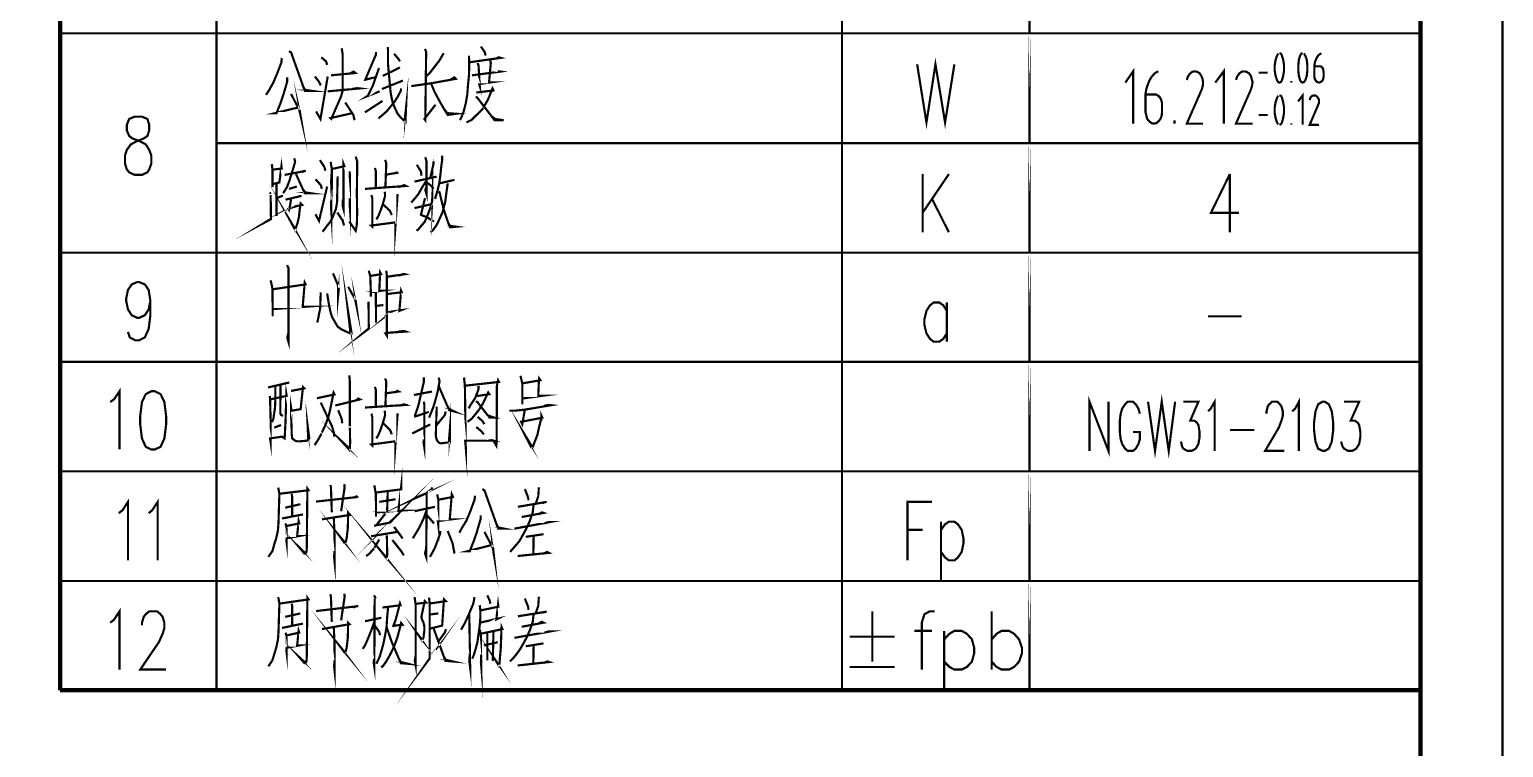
# Model space of a CAD drawing. Header units: millimetres. Extents: x -127 to 1462, y -19 to 409.
# Drawn here: x 329.4 to 418.7, y 88.9 to 132.4 of the extents above; entities that cross this region are included whole.
import ezdxf

# ---------------------------------------------------------------- set-up
doc = ezdxf.new("R2010")
doc.units = ezdxf.units.MM
doc.header["$LTSCALE"] = 0.5
doc.layers.add('P', color=7, linetype='Continuous')

msp = doc.modelspace()

# ---------------------------------------------------------------- linework, layer by layer
at = {"layer": 'P'}
for points, const_width in [([(0.935, 0.882), (418.641, 0.882), (418.641, 296.245), (0.935, 296.245), (0.935, 0.882)], 0.132), ([(25.788, 5.838), (413.685, 5.838), (413.685, 291.289), (25.788, 291.289), (25.788, 5.838)], 0.263), ([(331.276, 291.289), (331.276, 92.393)], 0.263), ([(413.685, 291.289), (413.685, 125.536)], 0.263), ([(340.748, 138.8), (340.748, 132.186)], 0.132), ([(378.636, 138.8), (378.636, 132.186)], 0.132), ([(389.996, 138.8), (389.996, 132.186), (389.996, 138.8)], 0.132), ([(331.276, 132.186), (413.685, 132.186)], 0.132), ([(340.748, 132.186), (340.748, 125.536)], 0.132), ([(378.636, 132.186), (378.636, 125.536), (378.636, 118.904)], 0.132), ([(389.996, 132.186), (413.685, 132.186)], 0.132), ([(389.996, 132.186), (389.996, 125.536), (389.996, 132.186)], 0.132), ([(348.333, 131.286), (348.386, 130.951), (348.386, 128.711), (348.298, 128.376), (347.698, 127), (347.645, 127.053), (348.968, 127.353), (348.544, 128.005), (349.038, 127.247), (349.109, 126.929)], 0.132), ([(351.12, 131.357), (351.137, 131.18), (351.137, 130.334), (351.19, 129.734), (351.226, 129.364), (351.261, 128.958), (351.296, 128.605), (351.367, 128.217), (351.437, 127.953), (351.561, 127.653), (351.719, 127.318), (351.896, 127.106), (352.072, 126.929), (352.196, 126.841), (352.231, 127.706), (352.143, 126.894)], 0.132), ([(353.378, 131.251), (353.448, 131.057), (353.395, 126.929), (353.342, 127), (354.013, 127.864)], 0.132), ([(356.764, 131.392), (356.993, 131.057), (357.046, 130.845)], 0.132), ([(344.699, 130.704), (344.682, 130.44), (344.417, 129.734), (344.17, 129.17), (343.923, 128.729), (343.747, 128.464)], 0.132), ([(345.14, 131.11), (345.264, 131.039), (346.093, 128.711), (346.481, 128.711), (346.11, 128.764), (345.969, 129.028)], 0.132), ([(347.098, 130.739), (347.38, 130.493), (347.451, 130.281)], 0.132), ([(350.414, 131.057), (350.397, 130.881), (349.991, 129.928), (349.762, 129.381), (350.414, 129.54)], 0.132), ([(351.861, 130.493), (351.772, 130.634), (351.508, 130.951)], 0.132), ([(354.506, 130.986), (354.242, 130.528), (353.977, 130.193), (353.695, 129.822), (353.395, 129.522)], 0.132), ([(356.041, 130.845), (356.059, 130.334), (356.041, 129.646), (355.988, 129.117), (355.935, 128.464), (355.918, 128.376), (355.847, 127.953), (355.723, 127.459), (355.582, 127.106), (355.494, 126.929)], 0.132), ([(356.094, 130.44), (357.964, 130.704), (357.84, 130.739), (357.681, 130.669)], 0.132), ([(356.57, 130.387), (356.623, 130.228), (356.694, 128.993), (356.658, 129.117), (357.399, 129.223), (357.258, 129.223), (357.364, 130.387), (357.329, 130.545)], 0.132), ([(383.187, 130.316), (383.752, 126.788), (384.298, 130.316), (384.881, 126.788), (385.445, 130.316)], 0.132), ([(405.007, 130.881), (404.901, 130.598), (404.848, 130.263), (404.848, 129.928), (404.901, 129.611), (405.007, 129.293)], 0.132), ([(405.059, 130.969), (405.007, 130.881)], 0.132), ([(405.271, 130.881), (405.218, 130.969), (405.13, 130.986)], 0.132), ([(405.271, 129.293), (405.359, 129.611), (405.412, 129.928), (405.412, 130.263), (405.359, 130.598), (405.271, 130.881)], 0.132), ([(406.4, 130.881), (406.312, 130.598), (406.277, 130.263), (406.277, 129.928), (406.312, 129.611), (406.4, 129.293)], 0.132), ([(406.541, 130.986), (406.471, 130.969), (406.4, 130.881)], 0.132), ([(406.682, 130.881), (406.612, 130.969)], 0.132), ([(406.682, 129.293), (406.788, 129.611), (406.823, 129.928), (406.823, 130.263), (406.788, 130.598), (406.682, 130.881)], 0.132), ([(407.67, 130.986), (407.494, 130.863), (407.37, 130.669), (407.282, 130.44), (407.247, 130.193), (407.247, 129.593), (407.264, 129.452), (407.335, 129.328), (407.423, 129.24), (407.529, 129.205), (407.635, 129.24), (407.741, 129.328), (407.793, 129.452), (407.811, 129.593), (407.811, 129.805), (407.793, 129.928), (407.776, 130.052), (407.705, 130.14), (407.635, 130.193), (407.529, 130.193), (407.247, 130.193)], 0.132), ([(345.034, 129.522), (345.034, 129.275), (344.823, 128.552)], 0.132), ([(346.71, 129.575), (346.957, 129.258), (347.063, 129.028)], 0.132), ([(346.781, 127.459), (347.045, 127), (347.486, 129.575)], 0.132), ([(347.68, 129.646), (349.162, 129.787), (349.056, 129.875), (348.862, 129.769)], 0.132), ([(350.591, 130.087), (350.22, 129.028), (349.92, 128.411), (349.867, 128.376), (350.626, 128.676)], 0.132), ([(350.82, 129.611), (351.861, 130.122)], 0.132), ([(352.548, 128.993), (353.783, 129.17), (355.247, 129.434), (355.159, 129.522), (354.877, 129.364)], 0.132), ([(356.217, 129.646), (357.964, 129.875), (357.858, 129.893), (357.787, 129.822)], 0.132), ([(396.275, 126.718), (396.275, 129.893), (395.799, 129.205)], 0.132), ([(397.792, 129.893), (397.581, 129.769), (397.404, 129.575), (397.263, 129.346), (397.157, 129.081), (397.069, 128.799), (397.016, 128.482), (397.016, 127.441), (397.069, 127.212), (397.122, 127.018), (397.228, 126.877), (397.387, 126.753), (397.528, 126.718), (397.686, 126.753), (397.828, 126.877), (397.933, 127.018), (398.004, 127.212), (398.022, 127.441), (398.022, 127.776), (398.022, 127.97), (397.969, 128.164), (397.898, 128.305), (397.792, 128.411), (397.651, 128.482), (397.528, 128.482), (397.016, 128.482)], 0.132), ([(400.015, 129.893), (399.856, 129.858), (399.715, 129.752), (399.591, 129.575), (399.521, 129.364)], 0.132), ([(400.438, 128.817), (400.491, 129.011), (400.509, 129.223), (400.473, 129.434), (400.403, 129.611), (400.297, 129.769), (400.156, 129.858), (400.015, 129.893)], 0.132), ([(401.761, 126.718), (401.761, 129.893), (401.249, 129.205)], 0.132), ([(402.996, 129.893), (402.837, 129.858), (402.696, 129.752), (402.572, 129.575), (402.502, 129.364)], 0.132), ([(403.419, 128.817), (403.472, 129.011), (403.507, 129.223), (403.454, 129.434), (403.401, 129.611), (403.296, 129.769), (403.137, 129.858), (402.996, 129.893)], 0.132), ([(403.878, 129.805), (404.424, 129.805)], 0.132), ([(344.84, 128.605), (344.629, 127.97), (344.382, 127.353), (344.293, 127.353), (345.652, 127.688)], 0.132), ([(345.264, 128.517), (345.793, 127.494), (345.846, 127.176), (345.758, 127.564)], 0.132), ([(347.486, 128.676), (349.426, 128.852), (349.285, 128.87), (348.95, 128.817)], 0.132), ([(351.931, 128.852), (351.913, 128.711), (351.719, 128.341), (351.543, 128.058), (351.296, 127.758), (351.049, 127.459), (350.767, 127.212), (350.555, 127.035)], 0.132), ([(350.767, 128.817), (352.037, 129.328)], 0.132), ([(353.766, 129.117), (353.942, 128.676), (354.242, 128.111), (354.524, 127.617), (354.753, 127.247), (355.265, 127.318), (354.753, 127.353)], 0.132), ([(356.482, 128.605), (357.523, 128.729), (357.47, 128.852), (357.329, 128.517), (357.188, 128.164), (357.064, 127.953), (356.905, 127.688)], 0.132), ([(400.438, 128.817), (399.521, 126.718), (400.509, 126.718)], 0.132), ([(403.419, 128.817), (402.502, 126.718), (403.507, 126.718)], 0.132), ([(405.007, 129.293), (405.059, 129.24), (405.13, 129.205), (405.218, 129.24), (405.271, 129.293)], 0.132), ([(405.853, 129.205), (405.853, 129.293)], 0.132), ([(406.541, 126.647), (406.541, 128.429), (406.259, 128.058)], 0.132), ([(406.4, 129.293), (406.471, 129.24), (406.541, 129.205), (406.612, 129.24), (406.682, 129.293)], 0.132), ([(349.744, 127.406), (350.802, 128.094)], 0.132), ([(354.524, 127.617), (354.753, 127.318)], 0.132), ([(356.905, 127.653), (356.676, 127.406), (356.429, 127.176), (356.2, 126.947), (355.882, 126.788)], 0.132), ([(356.447, 128.341), (356.535, 128.305), (357.593, 126.929), (358.14, 126.929)], 0.132), ([(405.007, 128.341), (404.901, 128.023), (404.848, 127.706), (404.848, 127.37), (404.901, 127.053), (405.007, 126.735)], 0.132), ([(405.059, 128.411), (405.007, 128.341)], 0.132), ([(405.271, 128.341), (405.218, 128.411), (405.13, 128.429)], 0.132), ([(405.271, 126.735), (405.359, 127.053), (405.412, 127.37), (405.412, 127.706), (405.359, 128.023), (405.271, 128.341)], 0.132), ([(407.476, 127.847), (406.964, 126.647), (407.529, 126.647)], 0.132), ([(407.247, 128.429), (407.123, 128.411), (407.017, 128.305), (406.964, 128.147)], 0.132), ([(407.476, 127.847), (407.529, 127.988), (407.529, 128.164), (407.458, 128.305), (407.353, 128.411), (407.247, 128.429)], 0.132), ([(335.792, 127.141), (335.456, 127), (335.315, 126.647), (335.315, 126.312), (335.456, 125.977), (335.668, 125.818), (336.127, 125.642), (336.462, 125.465), (336.673, 125.13), (336.797, 124.795), (336.797, 124.284), (336.673, 123.948), (336.568, 123.772), (336.233, 123.613), (335.792, 123.613), (335.456, 123.772), (335.315, 123.948), (335.209, 124.284), (335.209, 124.795), (335.315, 125.13), (335.562, 125.465), (335.897, 125.642), (336.338, 125.818), (336.568, 125.977), (336.673, 126.312), (336.673, 126.647), (336.568, 127), (336.233, 127.141), (335.792, 127.141)], 0.132), ([(358.122, 126.929), (357.628, 127), (357.399, 127.176)], 0.132), ([(398.78, 126.718), (398.78, 126.912)], 0.132), ([(403.878, 127.247), (404.424, 127.247)], 0.132), ([(405.007, 126.735), (405.059, 126.683)], 0.132), ([(405.13, 126.647), (405.218, 126.683), (405.271, 126.735)], 0.132), ([(405.853, 126.647), (405.853, 126.735)], 0.132), ([(340.748, 125.536), (413.685, 125.536)], 0.132), ([(340.748, 125.536), (340.748, 118.904)], 0.132), ([(389.996, 125.536), (413.685, 125.536)], 0.132), ([(389.996, 125.536), (389.996, 118.904), (389.996, 125.536)], 0.132), ([(344.099, 124.266), (344.135, 123.931), (344.135, 122.873), (344.135, 123.049), (344.611, 123.172)], 0.132), ([(344.558, 123.172), (344.682, 124.143), (344.699, 124.001), (344.135, 123.931)], 0.132), ([(345.458, 124.619), (345.511, 124.407), (345.352, 123.86), (345.158, 123.243), (345.017, 122.873), (344.84, 122.59), (344.787, 122.502)], 0.132), ([(347.01, 124.513), (347.274, 124.107), (347.345, 123.86)], 0.132), ([(347.663, 124.407), (347.733, 123.966), (347.733, 122.855), (347.698, 121.991), (347.698, 121.497), (347.68, 121.797), (347.698, 122.114)], 0.132), ([(347.733, 123.966), (348.492, 124.143), (348.439, 124.284), (348.439, 123.102), (348.439, 122.079), (348.439, 121.991), (348.439, 121.55), (348.386, 121.744), (348.403, 122.114)], 0.132), ([(349.179, 124.725), (349.268, 124.442), (349.268, 123.86), (349.25, 122.502), (349.268, 121.285), (349.25, 120.615), (349.179, 120.227), (348.791, 120.791)], 0.132), ([(350.961, 124.531), (351.032, 124.319), (350.979, 122.855)], 0.132), ([(352.743, 121.603), (353.801, 121.849), (353.818, 122.185), (353.818, 122.043), (353.695, 121.603), (353.519, 121.126), (353.36, 120.773), (353.166, 120.544), (352.989, 120.333), (352.866, 120.227)], 0.132), ([(352.884, 124.231), (353.131, 123.825), (353.166, 123.56)], 0.132), ([(353.395, 124.689), (353.466, 124.442), (353.466, 122.449), (353.395, 122.696), (353.466, 122.908)], 0.132), ([(353.889, 124.442), (353.889, 124.266), (353.695, 123.419)], 0.132), ([(354.418, 124.778), (354.418, 124.531), (354.365, 124.143), (354.312, 123.631), (354.242, 123.102), (354.136, 122.661), (354.013, 122.255), (353.995, 122.149)], 0.132), ([(344.876, 123.613), (346.163, 123.86)], 0.132), ([(345.563, 123.666), (346.093, 122.502), (346.463, 122.502), (346.11, 122.555), (345.969, 122.767)], 0.132), ([(346.093, 123.878), (345.934, 123.772)], 0.132), ([(346.745, 123.349), (347.063, 122.996), (347.133, 122.767)], 0.132), ([(348.086, 123.525), (348.051, 121.938), (347.98, 121.55), (347.874, 121.285), (347.768, 121.02), (347.645, 120.773), (347.451, 120.544), (347.327, 120.368), (347.169, 120.174)], 0.132), ([(348.809, 123.825), (348.827, 123.631), (348.827, 121.638), (348.809, 121.885), (348.827, 122.202)], 0.132), ([(350.344, 124.037), (350.397, 123.86), (350.397, 122.802)], 0.132), ([(351.032, 123.631), (351.772, 123.754)], 0.132), ([(351.702, 123.772), (351.543, 123.719)], 0.132), ([(353.448, 123.243), (353.201, 122.855), (352.989, 122.467), (352.76, 122.185), (352.548, 121.938)], 0.132), ([(352.743, 123.208), (354.083, 123.508)], 0.132), ([(353.466, 123.172), (353.766, 122.943), (353.889, 122.767)], 0.132), ([(354.259, 123.102), (355.159, 123.313)], 0.132), ([(383.522, 120.138), (383.522, 123.666)], 0.132), ([(385.11, 123.666), (383.522, 121.32)], 0.132), ([(402.131, 123.666), (400.985, 121.32), (402.678, 121.32)], 0.132), ([(402.131, 123.666), (402.131, 120.138)], 0.132), ([(344.029, 122.396), (344.047, 120.932), (343.782, 120.791), (344.823, 121.426)], 0.132), ([(345.264, 122.149), (345.228, 121.885), (345.14, 121.497), (345.105, 121.55), (345.422, 121.673), (345.934, 121.797), (345.846, 121.885), (345.793, 121.55), (345.74, 121.056), (345.652, 120.685), (345.563, 120.438), (345.511, 120.28), (345.246, 120.773), (345.511, 120.333)], 0.132), ([(343.976, 122.555), (344.029, 122.467)], 0.132), ([(344.382, 123.102), (344.382, 121.126)], 0.132), ([(344.77, 122.361), (344.382, 122.202)], 0.132), ([(344.928, 122.114), (345.899, 122.343)], 0.132), ([(345.616, 122.908), (345.14, 122.767)], 0.132), ([(346.745, 121.232), (346.957, 120.826), (347.451, 122.908)], 0.132), ([(349.744, 122.767), (352.213, 122.943), (352.108, 122.996), (351.79, 122.873)], 0.132), ([(350.132, 122.396), (350.185, 122.202), (350.185, 120.474), (350.114, 120.544), (351.578, 120.738)], 0.132), ([(350.943, 122.59), (350.961, 122.343), (350.82, 121.832), (350.661, 121.391), (350.555, 121.126), (350.432, 120.915)], 0.132), ([(351.719, 122.449), (351.578, 120.385), (351.578, 120.668)], 0.132), ([(354.753, 123.102), (354.665, 122.467), (354.612, 122.043), (354.524, 121.673), (354.436, 121.338), (354.242, 120.915), (354.083, 120.579), (353.871, 120.28), (353.713, 120.138)], 0.132), ([(354.207, 122.608), (354.259, 122.555), (354.506, 121.532), (354.665, 121.056), (354.842, 120.544), (354.894, 120.438), (355.265, 120.474), (354.894, 120.527), (354.771, 120.738)], 0.132), ([(389.996, 118.904), (389.996, 122.643)], 0.132), ([(350.82, 121.849), (351.261, 121.426), (351.367, 121.179)], 0.132), ([(353.378, 122.202), (353.131, 121.197), (353.289, 121.126), (353.483, 121.056), (353.677, 120.932), (353.924, 120.791)], 0.132), ([(384.087, 122.167), (385.11, 120.138)], 0.132), ([(348.068, 121.338), (348.403, 120.826), (348.474, 120.544), (348.368, 120.932)], 0.132), ([(331.276, 118.904), (413.685, 118.904)], 0.132), ([(340.748, 118.904), (340.748, 112.289)], 0.132), ([(378.636, 118.904), (378.636, 112.289), (378.636, 105.657), (378.636, 99.007)], 0.132), ([(389.996, 118.904), (389.996, 112.289), (389.996, 118.904)], 0.132), ([(345.017, 118.145), (345.14, 117.916)], 0.132), ([(345.105, 117.951), (345.105, 113.506), (345.034, 113.753), (345.087, 114)], 0.132), ([(347.451, 116.434), (347.521, 115.993), (347.574, 115.676), (347.663, 115.27), (347.751, 115.006), (347.909, 114.723), (348.086, 114.423), (348.333, 114.247), (348.633, 114.106), (348.844, 114.018), (348.933, 114.018), (348.703, 115.447), (348.862, 114.053)], 0.132), ([(349.973, 117.81), (350.061, 117.493), (350.097, 116.54), (350.097, 116.24), (350.097, 116.505), (350.714, 116.593), (350.608, 116.593), (350.661, 117.704), (350.714, 117.598), (350.061, 117.493)], 0.132), ([(351.032, 117.81), (351.067, 117.51), (351.067, 115.835), (351.067, 115.729), (351.067, 114.829), (351.067, 113.877), (350.979, 114.018), (351.19, 114.053), (352.213, 114.124), (352.108, 114.159), (351.772, 114.124)], 0.132), ([(336.744, 115.976), (336.638, 115.464), (336.409, 115.111), (336.056, 114.953), (335.95, 114.953), (335.615, 115.111), (335.386, 115.464), (335.28, 115.976), (335.28, 116.134), (335.386, 116.646), (335.615, 116.981), (335.95, 117.122), (336.056, 117.122), (336.409, 116.981), (336.638, 116.646), (336.744, 115.976), (336.744, 115.111), (336.638, 114.282), (336.409, 113.771), (336.056, 113.594), (335.827, 113.594), (335.492, 113.771), (335.386, 114.106)], 0.132), ([(344.029, 117.228), (344.135, 116.752), (344.152, 115.447), (344.152, 115.041)], 0.132), ([(344.135, 116.681), (346.146, 116.981), (346.093, 117.087), (345.969, 115.623), (346.075, 115.623), (344.152, 115.482)], 0.132), ([(347.804, 117.651), (348.086, 116.981), (348.156, 116.699), (348.121, 116.346), (348.121, 116.787)], 0.132), ([(348.721, 116.84), (349.056, 116.24), (349.179, 115.993), (349.215, 115.729), (349.144, 116.064)], 0.132), ([(351.067, 117.44), (352.143, 117.598), (352.072, 117.616), (351.79, 117.51)], 0.132), ([(347.063, 116.505), (347.045, 116.064), (347.028, 115.517), (346.957, 115.182), (346.922, 114.97), (346.851, 114.67)], 0.132), ([(350.397, 116.505), (350.414, 114.653)], 0.132), ([(351.084, 116.399), (351.966, 116.505), (351.931, 116.593), (351.825, 115.376), (351.913, 115.411), (351.067, 115.288)], 0.132), ([(349.956, 115.94), (349.973, 114.318), (349.744, 114.124), (350.926, 115.006)], 0.132), ([(350.414, 115.676), (350.855, 115.729)], 0.132), ([(384.986, 115.376), (384.775, 115.711), (384.528, 115.888), (384.193, 115.888), (383.963, 115.711), (383.752, 115.376), (383.628, 114.864), (383.628, 114.529), (383.752, 114.018), (383.963, 113.683), (384.193, 113.506), (384.528, 113.506), (384.775, 113.683), (384.986, 114.018)], 0.132), ([(384.986, 115.888), (384.986, 113.506)], 0.132), ([(400.808, 115.041), (402.837, 115.041)], 0.132), ([(331.276, 112.289), (413.685, 112.289)], 0.132), ([(340.748, 112.289), (340.748, 105.657), (340.748, 99.007)], 0.132), ([(389.996, 112.289), (413.685, 112.289)], 0.132), ([(389.996, 112.289), (389.996, 105.657), (389.996, 112.289)], 0.132), ([(334.31, 109.855), (334.539, 110.014), (334.874, 110.508), (334.874, 106.98)], 0.132), ([(343.87, 110.737), (345.158, 111.037)], 0.132), ([(343.976, 110.225), (343.994, 110.014), (344.029, 108.708), (344.029, 108.338), (344.029, 107.403), (343.994, 107.65), (344.717, 107.756), (344.876, 107.65), (344.928, 108.638), (344.981, 110.331), (344.999, 110.225), (343.994, 110.014)], 0.132), ([(344.311, 110.825), (344.311, 109.978), (344.293, 109.52), (344.241, 109.149), (344.188, 108.814), (344.099, 108.638)], 0.132), ([(344.629, 110.878), (344.611, 109.167), (344.664, 109.061), (344.787, 109.026)], 0.132), ([(345.264, 110.525), (346.075, 110.684), (345.987, 110.772), (345.846, 109.432)], 0.132), ([(348.791, 111.478), (348.827, 111.072), (348.827, 108.373)], 0.132), ([(350.344, 110.772), (350.397, 110.596), (350.397, 109.538)], 0.132), ([(350.961, 111.284), (351.032, 111.072), (350.979, 109.573)], 0.132), ([(353.307, 111.354), (353.307, 111.072), (352.972, 109.626), (352.76, 109.008)], 0.132), ([(354.207, 111.337), (354.259, 111.107), (354.154, 110.525), (354.013, 109.978), (353.871, 109.52), (353.624, 108.903)], 0.132), ([(354.207, 110.825), (354.842, 109.361), (355.177, 109.273), (354.842, 109.432), (354.683, 109.714)], 0.132), ([(355.741, 111.337), (355.794, 110.843), (355.847, 107.103), (355.812, 107.509), (357.54, 107.509), (357.417, 107.544), (357.188, 107.509)], 0.132), ([(355.812, 110.843), (357.858, 111.072), (357.805, 111.178), (357.734, 110.843), (357.717, 107.58), (357.699, 107.209), (357.523, 107.509)], 0.132), ([(356.623, 110.825), (356.623, 110.631), (356.411, 110.084), (356.129, 109.661), (356.023, 109.467)], 0.132), ([(359.163, 111.443), (359.269, 110.984), (359.269, 109.714), (359.269, 110.067), (360.433, 110.225), (360.239, 110.225), (360.274, 111.143), (360.292, 111.284), (360.363, 111.178), (360.186, 111.143), (359.269, 110.984)], 0.132), ([(336.797, 110.508), (336.462, 110.331), (336.233, 109.855), (336.127, 109.008), (336.127, 108.497), (336.233, 107.65), (336.462, 107.139), (336.797, 106.98), (337.009, 106.98), (337.361, 107.139), (337.591, 107.65), (337.697, 108.497), (337.697, 109.008), (337.591, 109.855), (337.361, 110.331), (337.009, 110.508), (336.797, 110.508)], 0.132), ([(345.899, 109.432), (345.299, 109.326), (345.264, 109.538), (345.264, 109.167), (345.299, 108.197), (345.299, 107.95), (345.317, 107.791), (345.334, 107.65), (345.422, 107.58), (345.511, 107.509), (345.652, 107.474), (345.793, 107.474), (346.216, 107.509), (346.304, 107.58)], 0.132), ([(346.375, 107.597), (346.269, 108.409), (346.304, 107.597)], 0.132), ([(346.833, 110.084), (347.892, 110.314), (347.839, 110.419), (347.751, 109.978), (347.663, 109.538), (347.557, 109.061), (347.363, 108.497), (347.133, 108.003)], 0.132), ([(347.063, 109.82), (347.733, 108.409), (347.857, 108.003), (347.874, 107.756)], 0.132), ([(347.945, 109.679), (348.015, 109.661), (349.444, 110.014), (349.338, 110.067), (349.25, 109.978)], 0.132), ([(351.032, 110.384), (351.772, 110.49), (351.702, 110.525), (351.543, 110.437)], 0.132), ([(353.801, 110.49), (352.707, 110.278)], 0.132), ([(353.307, 109.873), (353.342, 109.661), (353.342, 107.068), (353.289, 107.403), (353.307, 107.597)], 0.132), ([(356.517, 110.278), (356.588, 110.225), (357.276, 110.331), (357.205, 110.437), (356.888, 109.767), (356.658, 109.396), (356.429, 109.114), (356.217, 108.85), (355.953, 108.656)], 0.132), ([(356.447, 109.873), (356.535, 109.873), (357.276, 108.92), (357.54, 108.92), (357.276, 109.008), (357.17, 109.061)], 0.132), ([(393.629, 106.892), (393.629, 109.873), (394.776, 106.892), (394.776, 109.873)], 0.132), ([(396.681, 109.149), (396.593, 109.449), (396.434, 109.714), (396.258, 109.873), (395.94, 109.873), (395.781, 109.714), (395.605, 109.449), (395.517, 109.149), (395.464, 108.726), (395.464, 108.038), (395.517, 107.597), (395.605, 107.315), (395.781, 107.033), (395.94, 106.892), (396.258, 106.892), (396.434, 107.033), (396.593, 107.315), (396.681, 107.597), (396.681, 108.038), (396.258, 108.038)], 0.132), ([(397.175, 109.873), (397.598, 106.892), (398.004, 109.873), (398.427, 106.892), (398.815, 109.873)], 0.132), ([(399.309, 109.873), (400.226, 109.873), (399.733, 108.726), (399.979, 108.726), (400.138, 108.603), (400.226, 108.462), (400.297, 108.038), (400.297, 107.738), (400.226, 107.315), (400.068, 107.033), (399.821, 106.892), (399.556, 106.892), (399.309, 107.033), (399.239, 107.156), (399.168, 107.456)], 0.132), ([(400.808, 109.291), (400.967, 109.449), (401.214, 109.873), (401.214, 106.892)], 0.132), ([(404.354, 109.149), (404.354, 109.291), (404.424, 109.59), (404.513, 109.714), (404.689, 109.873), (405.007, 109.873), (405.165, 109.714), (405.253, 109.59), (405.342, 109.291), (405.342, 109.026), (405.253, 108.726), (405.095, 108.303), (404.266, 106.892), (405.43, 106.892)], 0.132), ([(405.906, 109.291), (406.083, 109.449), (406.312, 109.873), (406.312, 106.892)], 0.132), ([(407.741, 109.873), (407.476, 109.714), (407.317, 109.291), (407.229, 108.603), (407.229, 108.162), (407.317, 107.456), (407.476, 107.033), (407.741, 106.892), (407.882, 106.892), (408.129, 107.033), (408.305, 107.456), (408.393, 108.162), (408.393, 108.603), (408.305, 109.291), (408.129, 109.714), (407.882, 109.873), (407.741, 109.873)], 0.132), ([(409.046, 109.873), (409.963, 109.873), (409.452, 108.726), (409.698, 108.726), (409.875, 108.603), (409.963, 108.462), (410.034, 108.038), (410.034, 107.738), (409.963, 107.315), (409.787, 107.033), (409.54, 106.892), (409.293, 106.892), (409.046, 107.033), (408.958, 107.156), (408.869, 107.456)], 0.132), ([(348.121, 109.361), (348.333, 108.814), (348.368, 108.567)], 0.132), ([(349.744, 109.52), (352.213, 109.679), (352.108, 109.714), (351.79, 109.626)], 0.132), ([(350.132, 109.149), (350.185, 108.955), (350.185, 107.209), (350.114, 107.28), (351.578, 107.474)], 0.132), ([(350.943, 109.326), (350.961, 109.061), (350.82, 108.567), (350.661, 108.109), (350.555, 107.862), (350.432, 107.65)], 0.132), ([(351.719, 109.167), (351.578, 107.139), (351.578, 107.403)], 0.132), ([(352.725, 108.955), (353.607, 109.255)], 0.132), ([(354.083, 109.573), (354.083, 109.432), (354.03, 107.791), (354.083, 107.597), (354.118, 107.509), (354.207, 107.403), (354.312, 107.35), (354.789, 107.403), (354.877, 107.403), (354.877, 108.109), (354.824, 107.438)], 0.132), ([(354.63, 109.273), (354.577, 109.061), (354.083, 108.462)], 0.132), ([(356.57, 108.955), (356.852, 108.708), (356.976, 108.514)], 0.132), ([(358.493, 109.326), (358.81, 109.326), (359.445, 109.396), (361.015, 109.661), (360.856, 109.679), (360.592, 109.626)], 0.132), ([(359.833, 107.068), (359.41, 107.897), (359.869, 107.139)], 0.132), ([(359.428, 109.396), (359.269, 108.514), (359.198, 108.656), (360.486, 108.903), (360.433, 109.026), (360.433, 108.903), (360.274, 108.268), (360.186, 107.862), (360.063, 107.544), (359.957, 107.28), (359.904, 107.103)], 0.132), ([(344.664, 108.462), (344.241, 108.303)], 0.132), ([(348.827, 108.303), (348.844, 107.403), (348.827, 107.033), (348.809, 106.945), (348.262, 107.544), (348.809, 107.033)], 0.132), ([(350.82, 108.603), (351.261, 108.162), (351.367, 107.897)], 0.132), ([(352.601, 107.95), (353.695, 108.497)], 0.132), ([(356.482, 108.338), (356.782, 108.091), (356.941, 107.897)], 0.132), ([(402.131, 108.162), (403.613, 108.162)], 0.132), ([(347.116, 107.95), (346.922, 107.597), (346.692, 107.244)], 0.132), ([(331.276, 105.657), (413.685, 105.657)], 0.132), ([(350.291, 102.358), (351.261, 102.553), (351.596, 102.905), (350.432, 101.776), (350.114, 101.723), (351.719, 101.988), (351.508, 102.288), (351.931, 101.723), (352.019, 101.582)], 0.132), ([(350.308, 104.81), (350.397, 104.299), (350.414, 103.346), (350.414, 102.905), (350.414, 103.17), (351.896, 103.276), (351.772, 103.276), (351.931, 104.687), (351.931, 104.563), (350.397, 104.369)], 0.132), ([(389.996, 105.657), (413.685, 105.657)], 0.132), ([(389.996, 105.657), (389.996, 99.007), (389.996, 105.657)], 0.132), ([(344.488, 104.669), (344.558, 104.299), (344.523, 103.205), (344.505, 102.553), (344.47, 102.076), (344.364, 101.6), (344.241, 101.212), (344.135, 100.824), (343.888, 100.471)], 0.132), ([(344.593, 104.299), (346.322, 104.51), (346.251, 104.616), (346.251, 104.369), (346.216, 101.018), (346.198, 100.771), (346.146, 100.665)], 0.132), ([(347.645, 104.828), (347.68, 104.687), (347.733, 103.17)], 0.132), ([(348.492, 104.881), (348.509, 104.687), (348.298, 103.24)], 0.132), ([(353.818, 104.687), (353.783, 104.581), (353.466, 104.334), (353.06, 104.158), (352.884, 104.069), (353.483, 104.334), (353.448, 100.471), (353.378, 100.683), (353.448, 100.983)], 0.132), ([(351.12, 104.422), (351.084, 103.24)], 0.132), ([(354.118, 104.263), (354.189, 103.893), (354.189, 103.046), (354.189, 102.358), (354.154, 102.641), (354.983, 102.747), (354.877, 102.747), (355, 104.263), (355.071, 104.105), (354.154, 103.928)], 0.132), ([(356.852, 104.581), (356.976, 104.51), (357.805, 102.182), (358.175, 102.182), (357.823, 102.253), (357.681, 102.5)], 0.132), ([(359.428, 104.581), (359.586, 104.175), (359.639, 103.999), (359.639, 103.893)], 0.132), ([(360.274, 104.687), (360.239, 104.158), (360.08, 103.664)], 0.132), ([(334.821, 103.117), (335.051, 103.293), (335.386, 103.805), (335.386, 100.259)], 0.132), ([(336.638, 103.117), (336.85, 103.293), (337.185, 103.805), (337.185, 100.259)], 0.132), ([(345.828, 103.664), (344.911, 103.452)], 0.132), ([(345.299, 104.299), (345.334, 104.105), (345.334, 102.941)], 0.132), ([(349.338, 104.105), (346.781, 103.823)], 0.132), ([(351.067, 101.776), (351.084, 100.877), (351.084, 100.559), (351.067, 100.365), (350.661, 100.877), (351.067, 100.401)], 0.132), ([(349.038, 104.052), (349.285, 104.158)], 0.132), ([(350.608, 103.805), (351.596, 103.964)], 0.132), ([(356.411, 104.175), (356.376, 103.928), (356.112, 103.205), (355.882, 102.658), (355.618, 102.235), (355.459, 101.935)], 0.132), ([(359.957, 103.646), (359.904, 103.17), (359.728, 102.658), (359.551, 102.253), (359.322, 101.829), (359.093, 101.424), (358.793, 101.071), (358.528, 100.771)], 0.132), ([(359.004, 103.505), (360.751, 103.805)], 0.132), ([(360.68, 103.805), (360.486, 103.717)], 0.132), ([(382.605, 100.259), (382.605, 103.805), (384.087, 103.805)], 0.132), ([(344.717, 102.799), (345.987, 103.046)], 0.132), ([(344.928, 102.5), (344.981, 102.288), (344.999, 101.635), (344.999, 101.318), (344.981, 101.459), (344.999, 101.6), (345.758, 101.741), (345.634, 101.741), (345.722, 102.641), (345.758, 102.5), (344.981, 102.341)], 0.132), ([(348.527, 101.283), (348.209, 101.723), (348.544, 101.318)], 0.132), ([(347.133, 102.747), (348.809, 103.011), (348.721, 103.135), (348.721, 103.011), (348.703, 102.235), (348.633, 101.6), (348.544, 101.283)], 0.132), ([(347.857, 102.799), (347.892, 101.847), (347.892, 101.088), (347.892, 100.436), (347.892, 100.259), (347.874, 100.436), (347.892, 100.824)], 0.132), ([(350.979, 103.099), (350.432, 102.394), (350.308, 102.341)], 0.132), ([(353.466, 103.276), (353.272, 102.747), (353.025, 102.235), (352.848, 101.935), (352.637, 101.6)], 0.132), ([(352.743, 103.24), (353.977, 103.505)], 0.132), ([(353.483, 103.011), (353.924, 102.5)], 0.132), ([(356.747, 102.993), (356.747, 102.764), (356.535, 102.041)], 0.132), ([(356.976, 101.988), (357.505, 100.983), (357.54, 100.665), (357.47, 101.071)], 0.132), ([(359.234, 102.888), (360.557, 103.135), (360.451, 103.17), (360.257, 103.046)], 0.132), ([(346.11, 100.63), (345.74, 101.071), (346.163, 100.665)], 0.132), ([(354.295, 102.041), (354.295, 101.882), (354.154, 101.494), (353.977, 101.018), (353.818, 100.718), (353.677, 100.471)], 0.132), ([(354.753, 102.041), (354.93, 101.6), (355.053, 101.283), (355.106, 100.983), (355.141, 100.806), (355.159, 100.665)], 0.132), ([(356.553, 102.076), (356.341, 101.459), (356.094, 100.824), (355.988, 100.824), (357.364, 101.177)], 0.132), ([(358.793, 102.182), (360.962, 102.588), (360.874, 102.588), (360.609, 102.5)], 0.132), ([(359.481, 101.688), (360.557, 101.847)], 0.132), ([(359.957, 101.723), (359.939, 100.577)], 0.132), ([(382.605, 102.112), (383.522, 102.112)], 0.132), ([(384.634, 102.605), (384.634, 99.078)], 0.132), ([(384.634, 102.112), (384.881, 102.447), (385.11, 102.605), (385.445, 102.605), (385.657, 102.447), (385.886, 102.112), (385.992, 101.6), (385.992, 101.283), (385.886, 100.771), (385.657, 100.436), (385.445, 100.259), (385.11, 100.259), (384.881, 100.436), (384.634, 100.771)], 0.132), ([(350.291, 100.983), (349.973, 100.63), (349.814, 100.524)], 0.132), ([(350.608, 101.529), (350.308, 101.018)], 0.132), ([(351.402, 101.494), (351.931, 100.824), (352.037, 100.665), (352.09, 100.559)], 0.132), ([(358.987, 100.524), (360.892, 100.718), (360.786, 100.771), (360.539, 100.665)], 0.132), ([(331.276, 99.007), (413.685, 99.007)], 0.132), ([(340.748, 99.007), (340.748, 92.393)], 0.132), ([(344.593, 97.649), (346.322, 97.896), (346.251, 98.002), (346.251, 97.737), (346.216, 94.403), (346.198, 94.139), (346.146, 94.033)], 0.132), ([(347.645, 98.213), (347.68, 98.055), (347.733, 96.538)], 0.132), ([(348.492, 98.249), (348.509, 98.055), (348.298, 96.626)], 0.132), ([(378.636, 99.007), (378.636, 92.393)], 0.132), ([(389.996, 99.007), (413.685, 99.007)], 0.132), ([(389.996, 99.007), (389.996, 92.393), (389.996, 99.007)], 0.132), ([(334.31, 96.485), (334.539, 96.661), (334.874, 97.173), (334.874, 93.645)], 0.132), ([(344.488, 98.037), (344.558, 97.649), (344.523, 96.573), (344.505, 95.92), (344.47, 95.462), (344.364, 94.968), (344.241, 94.562), (344.135, 94.209), (343.888, 93.839)], 0.132), ([(345.299, 97.649), (345.334, 97.49), (345.334, 96.326)], 0.132), ([(349.338, 97.49), (346.781, 97.19)], 0.132), ([(349.038, 97.402), (349.285, 97.508)], 0.132), ([(350.326, 97.949), (350.308, 93.804), (350.273, 94.033), (350.291, 94.298)], 0.132), ([(350.291, 98.143), (350.397, 97.949)], 0.132), ([(351.137, 97.384), (351.084, 96.785), (351.049, 96.22), (350.961, 95.726), (350.855, 95.197), (350.732, 94.756), (350.626, 94.403), (350.432, 93.998)], 0.132), ([(350.802, 97.402), (351.896, 97.543), (351.861, 97.649), (351.596, 96.643), (351.437, 96.22)], 0.132), ([(353.624, 98.002), (353.66, 97.649), (353.66, 94.315), (353.554, 94.174), (354.03, 94.862)], 0.132), ([(352.831, 97.631), (353.448, 97.702), (353.36, 97.79), (353.166, 96.873), (353.166, 96.785), (353.201, 96.679), (353.289, 96.485), (353.342, 96.238), (353.342, 96.026), (353.307, 95.779), (353.289, 95.585), (353.201, 95.409), (352.989, 95.726), (353.201, 95.462)], 0.132), ([(352.743, 98.037), (352.813, 97.596), (352.813, 93.892), (352.76, 94.174), (352.813, 94.509)], 0.132), ([(353.677, 97.649), (354.63, 97.79), (354.524, 97.896), (354.418, 96.326)], 0.132), ([(356.376, 98.037), (356.306, 97.649), (356.059, 97.049), (355.794, 96.467), (355.565, 96.061)], 0.132), ([(356.694, 97.543), (356.729, 97.226), (356.729, 96.785), (356.694, 96.326), (356.623, 95.832), (356.553, 95.303), (356.447, 94.897), (356.341, 94.544), (356.235, 94.298)], 0.132), ([(356.729, 97.226), (357.823, 97.455), (357.805, 97.596), (357.699, 96.679), (357.805, 96.732), (356.694, 96.485)], 0.132), ([(357.152, 98.143), (357.311, 97.79), (357.329, 97.631)], 0.132), ([(359.428, 97.949), (359.586, 97.543), (359.639, 97.384), (359.639, 97.261)], 0.132), ([(360.274, 98.055), (360.239, 97.508), (360.08, 97.049)], 0.132), ([(336.233, 96.326), (336.233, 96.485), (336.338, 96.838), (336.462, 96.996), (336.673, 97.173), (337.15, 97.173), (337.361, 96.996), (337.485, 96.838), (337.591, 96.485), (337.591, 96.15), (337.485, 95.814), (337.256, 95.303), (336.127, 93.645), (337.697, 93.645)], 0.132), ([(344.717, 96.167), (345.987, 96.432)], 0.132), ([(345.828, 97.049), (344.911, 96.838)], 0.132), ([(348.527, 94.65), (348.209, 95.074), (348.544, 94.668)], 0.132), ([(347.133, 96.097), (348.809, 96.397), (348.721, 96.485), (348.721, 96.397), (348.703, 95.585), (348.633, 94.968), (348.544, 94.65)], 0.132), ([(350.308, 96.538), (350.114, 95.991), (349.92, 95.515), (349.744, 95.109), (349.603, 94.897)], 0.132), ([(349.744, 96.573), (350.732, 96.785)], 0.132), ([(351.402, 96.291), (352.019, 96.361), (351.931, 96.467), (351.878, 96.238), (351.702, 95.585), (351.508, 95.056), (351.261, 94.544), (351.032, 94.139), (350.855, 93.892), (350.732, 93.768)], 0.132), ([(354.189, 97.049), (353.677, 96.979)], 0.132), ([(356.059, 96.996), (356.112, 93.768), (356.059, 94.174), (356.094, 94.615)], 0.132), ([(356.747, 95.814), (358.069, 96.097), (358.017, 96.22), (357.964, 94.897), (357.911, 94.298), (357.893, 93.998), (357.84, 93.892), (357.628, 94.245), (357.84, 93.945)], 0.132), ([(359.957, 96.996), (359.904, 96.538), (359.728, 96.026), (359.551, 95.62), (359.322, 95.197), (359.093, 94.809), (358.793, 94.421), (358.528, 94.139)], 0.132), ([(359.004, 96.873), (360.751, 97.155)], 0.132), ([(359.234, 96.238), (360.557, 96.485), (360.451, 96.538), (360.257, 96.432)], 0.132), ([(360.68, 97.155), (360.486, 97.084)], 0.132), ([(380.471, 97.173), (380.471, 94.121)], 0.132), ([(384.246, 97.173), (383.946, 97.173), (383.628, 96.996), (383.469, 96.485), (383.469, 93.645)], 0.132), ([(387.703, 93.645), (387.703, 97.173)], 0.132), ([(344.928, 95.885), (344.981, 95.673), (344.999, 95.003), (344.999, 94.668), (344.981, 94.827), (344.999, 94.968), (345.758, 95.109), (345.634, 95.109), (345.722, 95.991), (345.758, 95.885), (344.981, 95.709)], 0.132), ([(347.857, 96.167), (347.892, 95.232), (347.892, 94.456), (347.892, 93.804), (347.892, 93.645), (347.874, 93.804), (347.892, 94.209)], 0.132), ([(350.326, 96.326), (350.608, 95.92), (350.661, 95.726)], 0.132), ([(351.049, 96.22), (351.367, 95.303), (351.755, 94.403), (351.913, 94.033), (352.337, 93.998), (351.913, 94.103), (351.79, 94.315)], 0.132), ([(354.471, 96.326), (353.695, 96.132)], 0.132), ([(353.889, 96.167), (354.612, 94.174), (355.053, 94.139), (354.612, 94.245), (354.506, 94.456)], 0.132), ([(354.648, 96.097), (354.577, 95.885), (354.154, 95.303)], 0.132), ([(356.694, 96.061), (356.764, 95.814), (356.764, 94.862), (356.782, 93.892), (356.764, 94.103), (356.782, 94.544)], 0.132), ([(357.152, 95.832), (357.152, 94.209)], 0.132), ([(357.523, 95.92), (357.487, 94.174)], 0.132), ([(358.793, 95.568), (360.962, 95.956), (360.874, 95.956), (360.609, 95.885)], 0.132), ([(379.095, 95.638), (381.829, 95.638)], 0.132), ([(383.028, 95.991), (384.087, 95.991)], 0.132), ([(384.828, 95.991), (384.828, 92.445)], 0.132), ([(384.828, 95.479), (385.145, 95.814), (385.445, 95.991), (385.886, 95.991), (386.203, 95.814), (386.503, 95.479), (386.644, 94.968), (386.644, 94.633), (386.503, 94.121), (386.203, 93.804), (385.886, 93.645), (385.445, 93.645), (385.145, 93.804), (384.828, 94.121)], 0.132), ([(387.703, 95.479), (388.003, 95.814), (388.303, 95.991), (388.761, 95.991), (389.061, 95.814), (389.361, 95.479), (389.537, 94.968), (389.537, 94.633), (389.361, 94.121), (389.061, 93.804), (388.761, 93.645), (388.303, 93.645), (388.003, 93.804), (387.703, 94.121)], 0.132), ([(346.11, 93.998), (345.74, 94.421), (346.163, 94.033)], 0.132), ([(357.787, 95.303), (356.941, 95.109)], 0.132), ([(359.481, 95.056), (360.557, 95.232)], 0.132), ([(359.957, 95.074), (359.939, 93.945)], 0.132), ([(358.987, 93.892), (360.892, 94.103), (360.786, 94.139), (360.539, 94.033)], 0.132), ([(379.095, 93.804), (381.829, 93.804)], 0.132), ([(331.276, 92.393), (413.685, 92.393)], 0.263), ([(389.996, 92.393), (413.685, 92.393)], 0.132)]:
    msp.add_lwpolyline(points, dxfattribs=dict(at, const_width=const_width))

doc.saveas('drawing.dxf')
